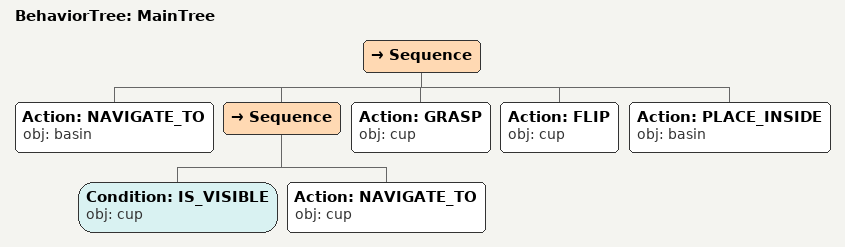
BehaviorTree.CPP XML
<root main_tree_to_execute="MainTree">
  <BehaviorTree ID="MainTree">
    <Sequence>
      <!-- Navigate to basin -->
      <Action ID="NAVIGATE_TO" obj="basin" />
      <Sequence>
        <!-- Check cup is visible before NAVIGATE_TO -->
        <Condition ID="IS_VISIBLE" obj="cup" />
        <!-- Navigate to cup -->
        <Action ID="NAVIGATE_TO" obj="cup" />
      </Sequence>
      <!-- Grasp cup -->
      <Action ID="GRASP" obj="cup" />
      <!-- Return cup upright (flip) -->
      <Action ID="FLIP" obj="cup" />
      <!-- Place inside basin -->
      <Action ID="PLACE_INSIDE" obj="basin" />
    </Sequence>
  </BehaviorTree>
</root>
